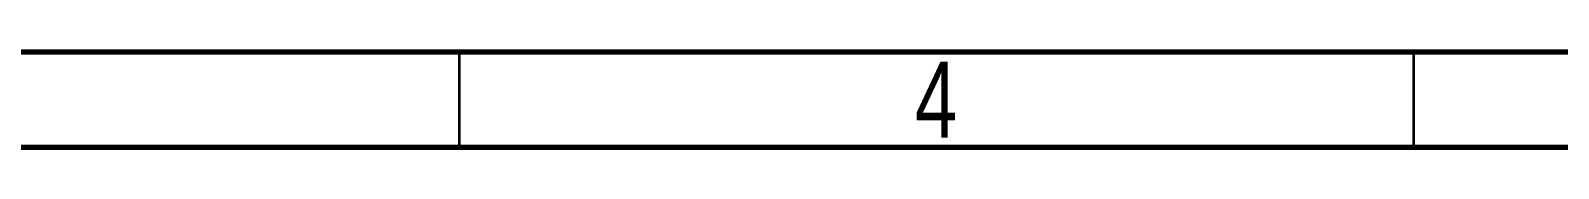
# Model space of a CAD drawing. Header units: millimetres. Extents: x 0.015 to 0.589, y 0.005 to 0.415.
# Drawn here: x 0.3795 to 0.4596, y 0.41 to 0.415 of the extents above; entities that cross this region are included whole.
import ezdxf

# ---------------------------------------------------------------- set-up
doc = ezdxf.new("R2010")
doc.units = ezdxf.units.MM
doc.styles.add('SLDTEXTSTYLE0', font='TXT', dxfattribs={"width": 0.75})

msp = doc.modelspace()

# ---------------------------------------------------------------- linework, layer by layer
at = {"color": 7, "linetype": 'Continuous', "lineweight": 70}
for p, q in [((0.015, 0.415), (0.589, 0.415)), ((0.02, 0.41), (0.584, 0.41))]:
    msp.add_line(p, q, dxfattribs=at)
at = {"color": 7, "linetype": 'Continuous', "lineweight": 35}
for p, q in [((0.4020000000000001, 0.41), (0.4020000000000001, 0.415)), ((0.4520000000000001, 0.41), (0.4520000000000001, 0.415))]:
    msp.add_line(p, q, dxfattribs=at)

# ---------------------------------------------------------------- texts
at = {"color": 7, "linetype": 'Continuous', "lineweight": 0, "insert": (0.4269600369464607, 0.4144810290629316), "char_height": 0.003968749999999999, "attachment_point": 2, "style": 'SLDTEXTSTYLE0'}
msp.add_mtext('4', dxfattribs=at)

doc.saveas('drawing.dxf')
